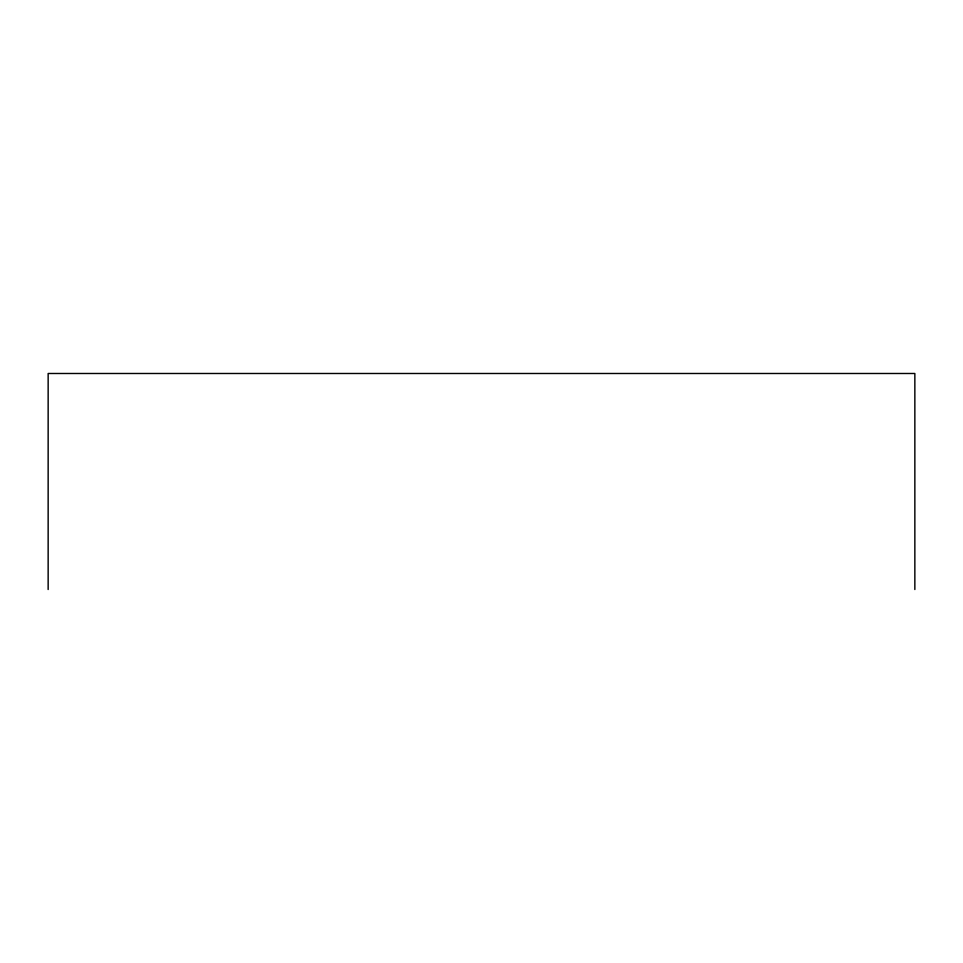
<?xml version="1.0" encoding="UTF-8"?>
<svg xmlns="http://www.w3.org/2000/svg" width="963" height="963" viewBox="0 0 963 963"><rect width="100%" height="100%" fill="white"/><g stroke="black" fill="none" stroke-linecap="round" stroke-linejoin="round"><path stroke-width="1.44" d="M914.85 589.512L914.85 373.488L48.15 373.488L48.15 589.512"/></g></svg>
